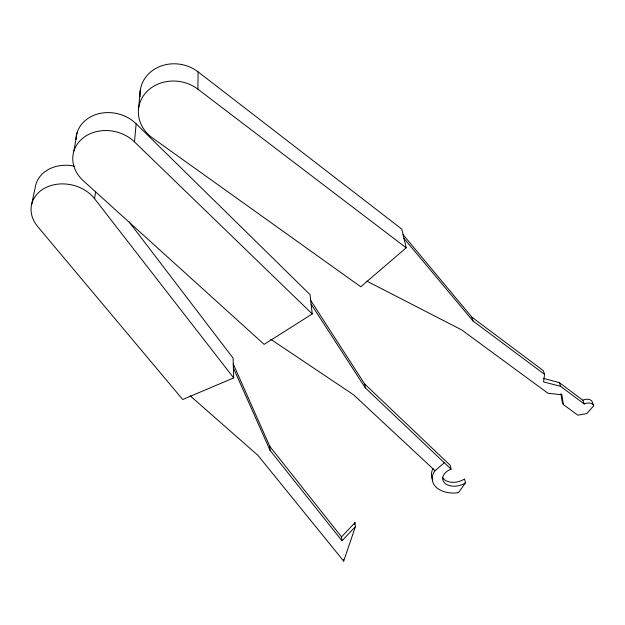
<?xml version="1.0" encoding="UTF-8"?>
<svg xmlns="http://www.w3.org/2000/svg" width="625" height="625" viewBox="0 0 625 625"><rect width="100%" height="100%" fill="white"/><g stroke="black" fill="none" stroke-linecap="round" stroke-linejoin="round"><path stroke-width="0.94" d="M197.914 89.195A36.531 32.117 9 0 0 146.258 92.219A36.531 32.117 9 0 0 152.594 138.023L360.797 286.789L406.18 247.82L197.914 89.195L198.078 71.875A35.656 31.695 10.2 0 0 159.094 66.812A35.656 31.695 10.2 0 0 140.086 96.781M134.469 141.859A35.938 30.039 12.4 0 0 83.555 137.602A35.938 30.039 12.4 0 0 83.312 180.75L264.133 344.352L312.258 313.938L134.469 141.859L136.148 123.797A35.102 29.68 13.4 0 0 98.367 113.812A35.102 29.68 13.4 0 0 75.906 139.5M138.648 107.922L140.266 90.289M94.594 198.758A35.008 27.922 12.5 0 0 45.883 187.547A35.008 27.922 12.5 0 0 37.695 226.562L182.695 399.508L233.664 377.914L94.594 198.758L95.617 191.258M403.086 234.664L471.906 317.195L543.258 370.594L544.57 374.391L543.539 381.875L560.633 386.375L584.219 403.977A7.148 4.703 -17.4 0 1 593.75 405.789L586.797 413.586L577.812 415.18L563.312 404.531L561.969 400.727L560.914 393.625M73.914 151L77.047 132.75M31.477 205.125L35.484 186.227A34.211 27.633 13.3 0 1 74.32 166.164M354.32 524.484L354.938 522.664L355.453 526.562L343.688 561.125L257.852 455.281L190.188 395.828M465.461 482.781L458.57 492.625L455.461 493.031A26.219 17.055 -11.5 0 1 433.805 472.438L435.055 470.711L444.312 462.75L451.055 469.133A13.906 9.039 -11.4 0 0 444.781 483.117A13.906 9.039 -11.4 0 0 465.461 482.781L464.539 478.922A13.859 9.039 -11.5 0 1 442.797 477.883M355.453 526.562L341.992 540.797L341.523 536.906L354.938 522.664M543.141 378.312L559.273 382.578L582.797 400.18A7.125 4.703 -17.5 0 1 592.297 401.992L593.75 405.789M366.875 281.133L461.664 329.883L547.984 393.273L561.867 394.758L563.312 404.531M270.82 339.352L353.562 394.781L435.055 470.711M403.953 238.352L472.992 320.977L544.57 374.391M198.078 71.875L401.781 229.094L406.18 247.82M311.117 304.172L365.305 387.875L444.312 462.75M310.672 300.359L364.688 384.008L450.172 465.266L451.055 469.133M136.148 123.797L310 294.602L312.258 313.938M233.367 367.922L270.078 450.383L341.992 540.797M233.258 364.023L269.836 446.453L341.523 536.906M129.055 221.836L233.086 358.133L233.664 377.914M582.797 400.18L584.219 403.977M559.273 382.578L560.633 386.375M471.906 317.195L472.992 320.977M364.688 384.008L365.305 387.875M343.5 559.57L343.688 561.125M269.836 446.453L270.078 450.383M432.797 480.109A26.133 17.055 -11.6 0 1 432.984 468.57"/></g></svg>
